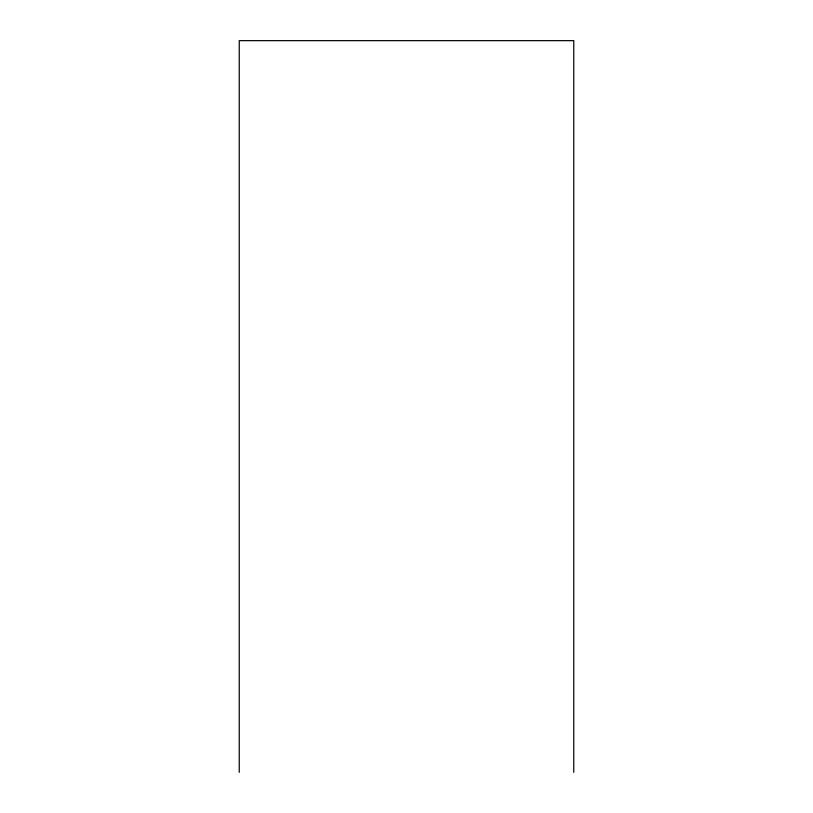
<?xml version="1.0" encoding="UTF-8"?>
<svg xmlns="http://www.w3.org/2000/svg" width="813" height="813" viewBox="0 0 813 813"><rect width="100%" height="100%" fill="white"/><g stroke="black" fill="none" stroke-linecap="round" stroke-linejoin="round"><path stroke-width="1.22" d="M573.754 772.35L573.754 40.65L239.246 40.65L239.246 772.35"/></g></svg>
